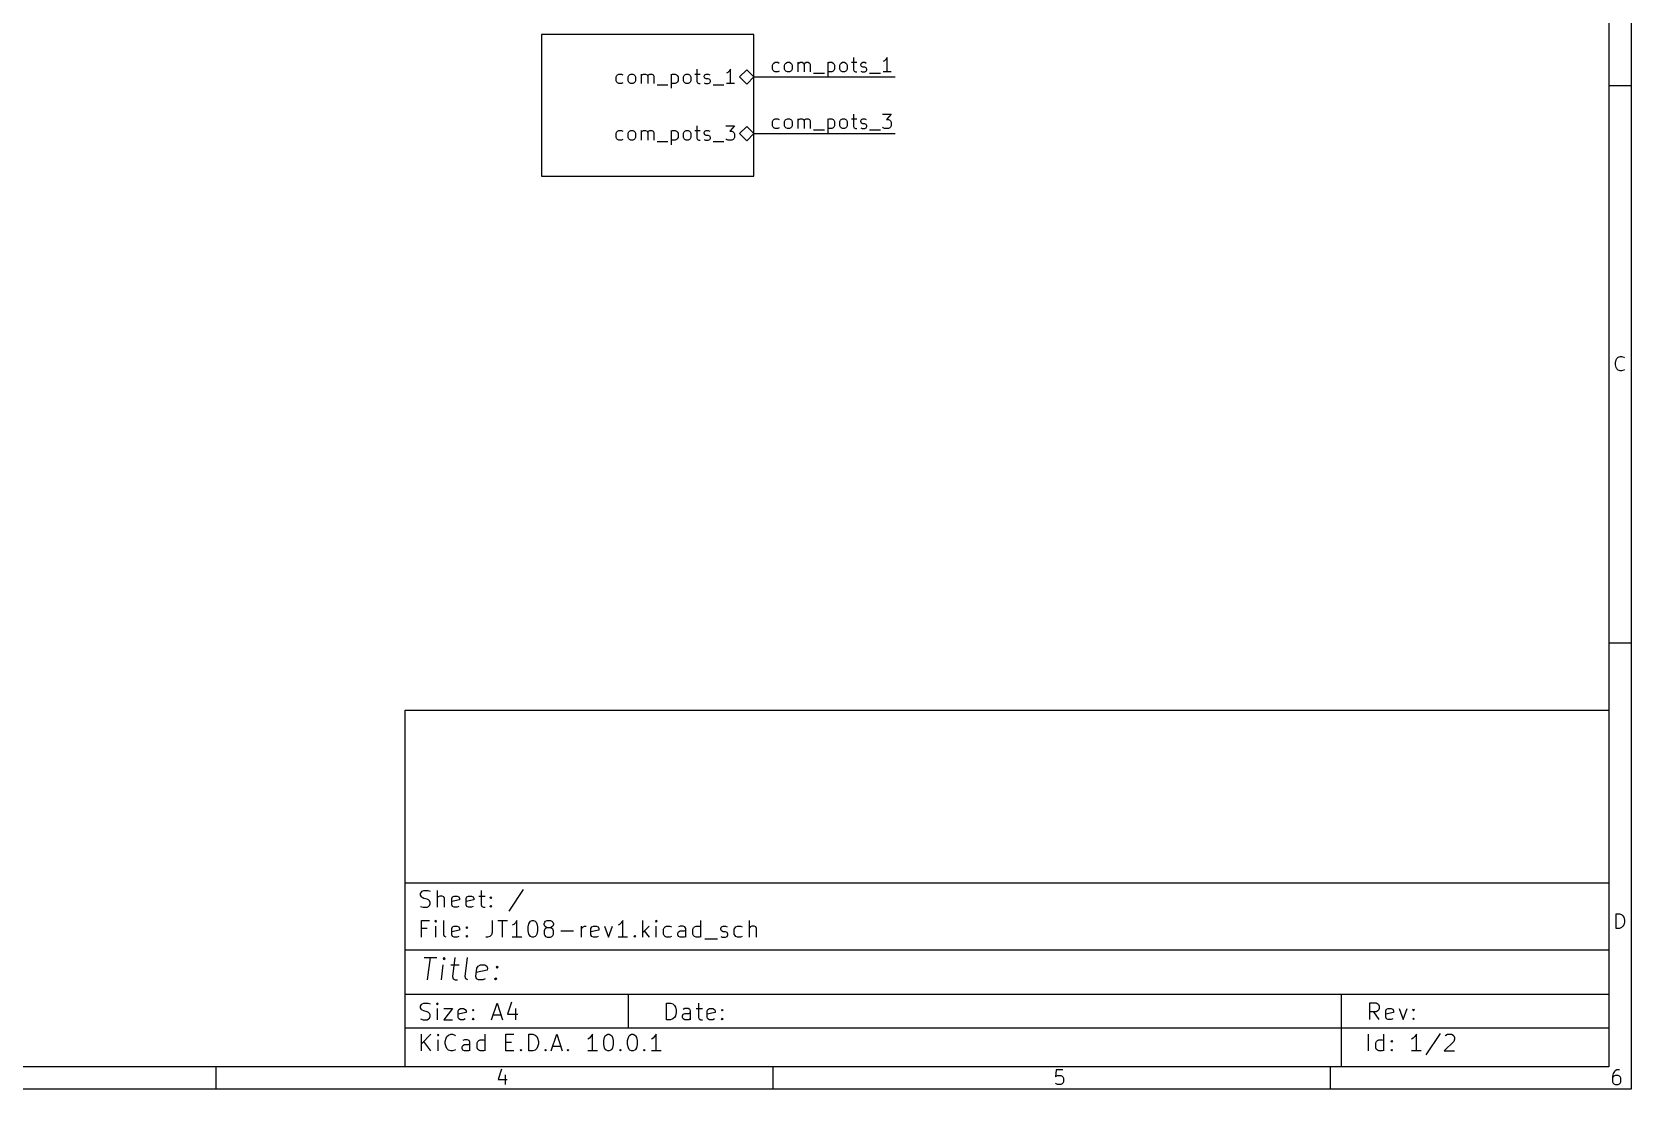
# Model space of a CAD drawing. Header units: millimetres. Extents: x 10 to 287, y -200 to -10.
# Drawn here: x 143.5 to 287, y -200 to -105.2 of the extents above; entities that cross this region are included whole.
import ezdxf

# ---------------------------------------------------------------- set-up
doc = ezdxf.new("R2010")
doc.units = ezdxf.units.MM
for name, color, linetype in [('LIGHTORANGE', 30, 'CONTINUOUS'), ('PUREORANGE', 40, 'CONTINUOUS'), ('RED', 14, 'CONTINUOUS')]:
    doc.layers.add(name, color=color, linetype=linetype)

msp = doc.modelspace()

# ---------------------------------------------------------------- linework, layer by layer
at = {"layer": 'LIGHTORANGE', "linetype": 'CONTINUOUS'}
for p, q in [((209.963, -113.2278), (210.0234, -113.1068)), ((209.963, -113.5906), (209.963, -113.2278)), ((210.0234, -113.1068), (210.0839, -113.0463)), ((210.0839, -113.0463), (210.2049, -112.9859)), ((210.2049, -112.9859), (210.4468, -112.9859)), ((210.4468, -112.9859), (210.5677, -113.0463)), ((211.0516, -113.2278), (211.112, -113.1068)), ((211.0516, -113.5906), (211.0516, -113.2278)), ((211.112, -113.1068), (211.1725, -113.0463)), ((211.1725, -113.0463), (211.2935, -112.9859)), ((211.2935, -112.9859), (211.4749, -112.9859)), ((211.4749, -112.9859), (211.5958, -113.0463)), ((211.5958, -113.0463), (211.6563, -113.1068)), ((211.6563, -113.1068), (211.7168, -113.2278)), ((211.7168, -113.2278), (211.7168, -113.5906)), ((212.261, -113.8325), (212.261, -112.9859)), ((212.261, -113.1068), (212.3215, -113.0463)), ((212.3215, -113.0463), (212.4425, -112.9859)), ((212.4425, -112.9859), (212.6239, -112.9859)), ((212.6239, -112.9859), (212.7448, -113.0463)), ((212.7448, -113.0463), (212.8053, -113.1673)), ((212.8053, -113.1673), (212.8658, -113.0463)), ((212.8053, -113.1673), (212.8053, -113.8325)), ((212.8658, -113.0463), (212.9867, -112.9859)), ((212.9867, -112.9859), (213.1682, -112.9859)), ((213.1682, -112.9859), (213.2891, -113.0463)), ((213.2891, -113.0463), (213.3496, -113.1673)), ((213.3496, -113.1673), (213.3496, -113.8325)), ((214.9219, -112.9859), (214.9219, -114.2559)), ((214.9219, -113.0463), (215.0429, -112.9859)), ((215.0429, -112.9859), (215.2848, -112.9859)), ((215.2848, -112.9859), (215.4057, -113.0463)), ((215.4057, -113.0463), (215.4662, -113.1068)), ((215.4662, -113.1068), (215.5267, -113.2278)), ((215.5267, -113.2278), (215.5267, -113.5906)), ((216.0105, -113.2278), (216.0709, -113.1068)), ((216.0105, -113.5906), (216.0105, -113.2278)), ((216.0709, -113.1068), (216.1314, -113.0463)), ((216.1314, -113.0463), (216.2524, -112.9859)), ((216.2524, -112.9859), (216.4338, -112.9859)), ((216.4338, -112.9859), (216.5547, -113.0463)), ((216.5547, -113.0463), (216.6152, -113.1068)), ((216.6152, -113.1068), (216.6757, -113.2278)), ((216.6757, -113.2278), (216.6757, -113.5906)), ((217.0385, -112.9859), (217.5223, -112.9859)), ((217.2199, -112.5625), (217.2199, -113.6511)), ((217.8852, -113.1673), (217.9456, -113.0463)), ((217.8852, -113.2278), (217.8852, -113.1673)), ((217.9456, -113.3487), (217.8852, -113.2278)), ((217.9456, -113.0463), (218.0666, -112.9859)), ((218.0666, -113.4092), (217.9456, -113.3487)), ((218.0666, -112.9859), (218.248, -112.9859)), ((218.248, -112.9859), (218.369, -113.0463)), ((219.8204, -112.5625), (220.6066, -112.5625)), ((220.6066, -112.5625), (220.1832, -113.0463)), ((220.1832, -113.0463), (220.3647, -113.0463)), ((220.3647, -113.0463), (220.4856, -113.1068)), ((220.4856, -113.1068), (220.5461, -113.1673)), ((220.5461, -113.1673), (220.6066, -113.2882)), ((220.6066, -113.2882), (220.6066, -113.5906)), ((195.9185, -114.2745), (195.9789, -114.1535)), ((195.9185, -114.6373), (195.9185, -114.2745)), ((195.9789, -114.7583), (195.9185, -114.6373)), ((195.9789, -114.1535), (196.0394, -114.093)), ((196.0394, -114.8188), (195.9789, -114.7583)), ((196.0394, -114.093), (196.1604, -114.0326)), ((196.1604, -114.0326), (196.4023, -114.0326)), ((196.4023, -114.0326), (196.5232, -114.093)), ((197.0071, -114.2745), (197.0675, -114.1535)), ((197.0071, -114.6373), (197.0071, -114.2745)), ((197.0675, -114.7583), (197.0071, -114.6373)), ((197.0675, -114.1535), (197.128, -114.093)), ((197.128, -114.8188), (197.0675, -114.7583)), ((197.128, -114.093), (197.249, -114.0326)), ((197.249, -114.0326), (197.4304, -114.0326)), ((197.4304, -114.0326), (197.5513, -114.093)), ((197.5513, -114.093), (197.6118, -114.1535)), ((197.6118, -114.7583), (197.5513, -114.8188)), ((197.6118, -114.1535), (197.6723, -114.2745)), ((197.6723, -114.6373), (197.6118, -114.7583)), ((197.6723, -114.2745), (197.6723, -114.6373)), ((198.2165, -114.8792), (198.2165, -114.0326)), ((198.2165, -114.1535), (198.277, -114.093)), ((198.277, -114.093), (198.398, -114.0326)), ((198.398, -114.0326), (198.5794, -114.0326)), ((198.5794, -114.0326), (198.7003, -114.093)), ((198.7003, -114.093), (198.7608, -114.214)), ((198.7608, -114.214), (198.8213, -114.093)), ((198.7608, -114.214), (198.7608, -114.8792)), ((198.8213, -114.093), (198.9422, -114.0326)), ((198.9422, -114.0326), (199.1237, -114.0326)), ((199.1237, -114.0326), (199.2446, -114.093)), ((199.2446, -114.093), (199.3051, -114.214)), ((199.3051, -114.214), (199.3051, -114.8792)), ((200.8774, -114.0326), (200.8774, -115.3026)), ((200.8774, -114.093), (200.9984, -114.0326)), ((200.9984, -114.0326), (201.2403, -114.0326)), ((201.2403, -114.0326), (201.3612, -114.093)), ((201.3612, -114.093), (201.4217, -114.1535)), ((201.4217, -114.7583), (201.3612, -114.8188)), ((201.4217, -114.1535), (201.4822, -114.2745)), ((201.4822, -114.6373), (201.4217, -114.7583)), ((201.4822, -114.2745), (201.4822, -114.6373)), ((201.966, -114.2745), (202.0264, -114.1535)), ((201.966, -114.6373), (201.966, -114.2745)), ((202.0264, -114.7583), (201.966, -114.6373)), ((202.0264, -114.1535), (202.0869, -114.093)), ((202.0869, -114.8188), (202.0264, -114.7583)), ((202.0869, -114.093), (202.2079, -114.0326)), ((202.2079, -114.0326), (202.3893, -114.0326)), ((202.3893, -114.0326), (202.5102, -114.093)), ((202.5102, -114.093), (202.5707, -114.1535)), ((202.5707, -114.7583), (202.5102, -114.8188)), ((202.5707, -114.1535), (202.6312, -114.2745)), ((202.6312, -114.6373), (202.5707, -114.7583)), ((202.6312, -114.2745), (202.6312, -114.6373)), ((202.994, -114.0326), (203.4778, -114.0326)), ((203.1754, -113.6092), (203.1754, -114.6978)), ((203.1754, -114.6978), (203.2359, -114.8188)), ((203.8407, -114.214), (203.9011, -114.093)), ((203.8407, -114.2745), (203.8407, -114.214)), ((203.9011, -114.3954), (203.8407, -114.2745)), ((203.9011, -114.093), (204.0221, -114.0326)), ((204.0221, -114.4559), (203.9011, -114.3954)), ((204.0221, -114.0326), (204.2035, -114.0326)), ((204.2035, -114.4559), (204.0221, -114.4559)), ((204.2035, -114.0326), (204.3245, -114.093)), ((204.3245, -114.5164), (204.2035, -114.4559)), ((204.3849, -114.6373), (204.3245, -114.5164)), ((204.3245, -114.8188), (204.3849, -114.6978)), ((204.3849, -114.6978), (204.3849, -114.6373)), ((205.7759, -113.6092), (206.5621, -113.6092)), ((205.8364, -114.8188), (205.7759, -114.7583)), ((206.5621, -113.6092), (206.1387, -114.093)), ((206.1387, -114.093), (206.3202, -114.093)), ((206.3202, -114.093), (206.4411, -114.1535)), ((206.4411, -114.1535), (206.5016, -114.214)), ((206.5016, -114.7583), (206.4411, -114.8188)), ((206.5016, -114.214), (206.5621, -114.3349)), ((206.5621, -114.6373), (206.5016, -114.7583)), ((206.5621, -114.3349), (206.5621, -114.6373)), ((207.645, -113.665), (207.01, -114.3)), ((207.01, -114.3), (207.645, -114.935)), ((208.28, -114.3), (207.645, -113.665)), ((207.645, -114.935), (208.28, -114.3)), ((208.28, -114.3), (220.98, -114.3)), ((210.0234, -113.7116), (209.963, -113.5906)), ((210.0839, -113.7721), (210.0234, -113.7116)), ((210.2049, -113.8325), (210.0839, -113.7721)), ((210.4468, -113.8325), (210.2049, -113.8325)), ((210.5677, -113.7721), (210.4468, -113.8325)), ((211.112, -113.7116), (211.0516, -113.5906)), ((211.1725, -113.7721), (211.112, -113.7116)), ((211.2935, -113.8325), (211.1725, -113.7721)), ((211.4749, -113.8325), (211.2935, -113.8325)), ((211.5958, -113.7721), (211.4749, -113.8325)), ((211.6563, -113.7116), (211.5958, -113.7721)), ((211.7168, -113.5906), (211.6563, -113.7116)), ((213.652, -113.9535), (214.6196, -113.9535)), ((215.0429, -113.8325), (214.9219, -113.7721)), ((215.2848, -113.8325), (215.0429, -113.8325)), ((215.4057, -113.7721), (215.2848, -113.8325)), ((215.4662, -113.7116), (215.4057, -113.7721)), ((215.5267, -113.5906), (215.4662, -113.7116)), ((216.0709, -113.7116), (216.0105, -113.5906)), ((216.1314, -113.7721), (216.0709, -113.7116)), ((216.2524, -113.8325), (216.1314, -113.7721)), ((216.4338, -113.8325), (216.2524, -113.8325)), ((216.5547, -113.7721), (216.4338, -113.8325)), ((216.6152, -113.7116), (216.5547, -113.7721)), ((216.6757, -113.5906), (216.6152, -113.7116)), ((217.2199, -113.6511), (217.2804, -113.7721)), ((217.2804, -113.7721), (217.4014, -113.8325)), ((217.4014, -113.8325), (217.5223, -113.8325)), ((217.8852, -113.7721), (218.0061, -113.8325)), ((218.0061, -113.8325), (218.248, -113.8325)), ((218.248, -113.4092), (218.0666, -113.4092)), ((218.369, -113.4697), (218.248, -113.4092)), ((218.248, -113.8325), (218.369, -113.7721)), ((218.4294, -113.5906), (218.369, -113.4697)), ((218.369, -113.7721), (218.4294, -113.6511)), ((218.4294, -113.6511), (218.4294, -113.5906)), ((218.6714, -113.9535), (219.639, -113.9535)), ((219.8809, -113.7721), (219.8204, -113.7116)), ((220.0018, -113.8325), (219.8809, -113.7721)), ((220.3647, -113.8325), (220.0018, -113.8325)), ((220.4856, -113.7721), (220.3647, -113.8325)), ((220.5461, -113.7116), (220.4856, -113.7721)), ((220.6066, -113.5906), (220.5461, -113.7116)), ((196.1604, -114.8792), (196.0394, -114.8188)), ((196.4023, -114.8792), (196.1604, -114.8792)), ((196.5232, -114.8188), (196.4023, -114.8792)), ((197.249, -114.8792), (197.128, -114.8188)), ((197.4304, -114.8792), (197.249, -114.8792)), ((197.5513, -114.8188), (197.4304, -114.8792)), ((199.6075, -115.0002), (200.5751, -115.0002)), ((200.9984, -114.8792), (200.8774, -114.8188)), ((201.2403, -114.8792), (200.9984, -114.8792)), ((201.3612, -114.8188), (201.2403, -114.8792)), ((202.2079, -114.8792), (202.0869, -114.8188)), ((202.3893, -114.8792), (202.2079, -114.8792)), ((202.5102, -114.8188), (202.3893, -114.8792)), ((203.2359, -114.8188), (203.3569, -114.8792)), ((203.3569, -114.8792), (203.4778, -114.8792)), ((203.8407, -114.8188), (203.9616, -114.8792)), ((203.9616, -114.8792), (204.2035, -114.8792)), ((204.2035, -114.8792), (204.3245, -114.8188)), ((204.6269, -115.0002), (205.5945, -115.0002)), ((205.9573, -114.8792), (205.8364, -114.8188)), ((206.3202, -114.8792), (205.9573, -114.8792)), ((206.4411, -114.8188), (206.3202, -114.8792))]:
    msp.add_line(p, q, dxfattribs=at)
at = {"layer": 'PUREORANGE', "linetype": 'CONTINUOUS'}
for p, q in [((217.2199, -107.4825), (217.2199, -108.5711)), ((220.2437, -107.4825), (220.1228, -107.664)), ((220.2437, -108.7525), (220.2437, -107.4825)), ((195.9789, -109.0735), (196.0394, -109.013)), ((196.0394, -109.013), (196.1604, -108.9526)), ((196.1604, -108.9526), (196.4023, -108.9526)), ((196.4023, -108.9526), (196.5232, -109.013)), ((197.0675, -109.0735), (197.128, -109.013)), ((197.128, -109.013), (197.249, -108.9526)), ((197.249, -108.9526), (197.4304, -108.9526)), ((197.4304, -108.9526), (197.5513, -109.013)), ((197.5513, -109.013), (197.6118, -109.0735)), ((198.2165, -109.7992), (198.2165, -108.9526)), ((198.2165, -109.0735), (198.277, -109.013)), ((198.277, -109.013), (198.398, -108.9526)), ((198.398, -108.9526), (198.5794, -108.9526)), ((198.5794, -108.9526), (198.7003, -109.013)), ((198.7003, -109.013), (198.7608, -109.134)), ((198.7608, -109.134), (198.8213, -109.013)), ((198.8213, -109.013), (198.9422, -108.9526)), ((198.9422, -108.9526), (199.1237, -108.9526)), ((199.1237, -108.9526), (199.2446, -109.013)), ((199.2446, -109.013), (199.3051, -109.134)), ((200.8774, -108.9526), (200.8774, -110.2226)), ((200.8774, -109.013), (200.9984, -108.9526)), ((200.9984, -108.9526), (201.2403, -108.9526)), ((201.2403, -108.9526), (201.3612, -109.013)), ((201.3612, -109.013), (201.4217, -109.0735)), ((202.0264, -109.0735), (202.0869, -109.013)), ((202.0869, -109.013), (202.2079, -108.9526)), ((202.2079, -108.9526), (202.3893, -108.9526)), ((202.3893, -108.9526), (202.5102, -109.013)), ((202.5102, -109.013), (202.5707, -109.0735)), ((202.994, -108.9526), (203.4778, -108.9526)), ((203.1754, -108.5292), (203.1754, -109.6178)), ((203.8407, -109.134), (203.9011, -109.013)), ((203.9011, -109.013), (204.0221, -108.9526)), ((204.0221, -108.9526), (204.2035, -108.9526)), ((204.2035, -108.9526), (204.3245, -109.013)), ((205.9573, -108.8316), (205.8364, -108.8921)), ((206.0783, -108.7107), (205.9573, -108.8316)), ((206.1992, -108.5292), (206.0783, -108.7107)), ((206.1992, -109.7992), (206.1992, -108.5292)), ((207.645, -108.585), (207.01, -109.22)), ((208.28, -109.22), (207.645, -108.585)), ((209.963, -108.1478), (210.0234, -108.0268)), ((209.963, -108.5106), (209.963, -108.1478)), ((210.0234, -108.6316), (209.963, -108.5106)), ((210.0234, -108.0268), (210.0839, -107.9663)), ((210.0839, -108.6921), (210.0234, -108.6316)), ((210.0839, -107.9663), (210.2049, -107.9059)), ((210.2049, -108.7525), (210.0839, -108.6921)), ((210.2049, -107.9059), (210.4468, -107.9059)), ((210.4468, -108.7525), (210.2049, -108.7525)), ((210.4468, -107.9059), (210.5677, -107.9663)), ((210.5677, -108.6921), (210.4468, -108.7525)), ((211.0516, -108.1478), (211.112, -108.0268)), ((211.0516, -108.5106), (211.0516, -108.1478)), ((211.112, -108.6316), (211.0516, -108.5106)), ((211.112, -108.0268), (211.1725, -107.9663)), ((211.1725, -108.6921), (211.112, -108.6316)), ((211.1725, -107.9663), (211.2935, -107.9059)), ((211.2935, -108.7525), (211.1725, -108.6921)), ((211.2935, -107.9059), (211.4749, -107.9059)), ((211.4749, -108.7525), (211.2935, -108.7525)), ((211.4749, -107.9059), (211.5958, -107.9663)), ((211.5958, -108.6921), (211.4749, -108.7525)), ((211.5958, -107.9663), (211.6563, -108.0268)), ((211.6563, -108.6316), (211.5958, -108.6921)), ((211.6563, -108.0268), (211.7168, -108.1478)), ((211.7168, -108.5106), (211.6563, -108.6316)), ((211.7168, -108.1478), (211.7168, -108.5106)), ((212.261, -108.7525), (212.261, -107.9059)), ((212.261, -108.0268), (212.3215, -107.9663)), ((212.3215, -107.9663), (212.4425, -107.9059)), ((212.4425, -107.9059), (212.6239, -107.9059)), ((212.6239, -107.9059), (212.7448, -107.9663)), ((212.7448, -107.9663), (212.8053, -108.0873)), ((212.8053, -108.0873), (212.8658, -107.9663)), ((212.8053, -108.0873), (212.8053, -108.7525)), ((212.8658, -107.9663), (212.9867, -107.9059)), ((212.9867, -107.9059), (213.1682, -107.9059)), ((213.1682, -107.9059), (213.2891, -107.9663)), ((213.2891, -107.9663), (213.3496, -108.0873)), ((213.3496, -108.0873), (213.3496, -108.7525)), ((213.652, -108.8735), (214.6196, -108.8735)), ((214.9219, -107.9059), (214.9219, -109.1759)), ((214.9219, -107.9663), (215.0429, -107.9059)), ((215.0429, -108.7525), (214.9219, -108.6921)), ((215.0429, -107.9059), (215.2848, -107.9059)), ((215.2848, -108.7525), (215.0429, -108.7525)), ((215.2848, -107.9059), (215.4057, -107.9663)), ((215.4057, -108.6921), (215.2848, -108.7525)), ((215.4057, -107.9663), (215.4662, -108.0268)), ((215.4662, -108.6316), (215.4057, -108.6921)), ((215.4662, -108.0268), (215.5267, -108.1478)), ((215.5267, -108.5106), (215.4662, -108.6316)), ((215.5267, -108.1478), (215.5267, -108.5106)), ((216.0105, -108.1478), (216.0709, -108.0268)), ((216.0105, -108.5106), (216.0105, -108.1478)), ((216.0709, -108.6316), (216.0105, -108.5106)), ((216.0709, -108.0268), (216.1314, -107.9663)), ((216.1314, -108.6921), (216.0709, -108.6316)), ((216.1314, -107.9663), (216.2524, -107.9059)), ((216.2524, -108.7525), (216.1314, -108.6921)), ((216.2524, -107.9059), (216.4338, -107.9059)), ((216.4338, -108.7525), (216.2524, -108.7525)), ((216.4338, -107.9059), (216.5547, -107.9663)), ((216.5547, -108.6921), (216.4338, -108.7525)), ((216.5547, -107.9663), (216.6152, -108.0268)), ((216.6152, -108.6316), (216.5547, -108.6921)), ((216.6152, -108.0268), (216.6757, -108.1478)), ((216.6757, -108.5106), (216.6152, -108.6316)), ((216.6757, -108.1478), (216.6757, -108.5106)), ((217.0385, -107.9059), (217.5223, -107.9059)), ((217.2199, -108.5711), (217.2804, -108.6921)), ((217.2804, -108.6921), (217.4014, -108.7525)), ((217.4014, -108.7525), (217.5223, -108.7525)), ((217.8852, -108.0873), (217.9456, -107.9663)), ((217.8852, -108.1478), (217.8852, -108.0873)), ((217.9456, -108.2687), (217.8852, -108.1478)), ((217.8852, -108.6921), (218.0061, -108.7525)), ((217.9456, -107.9663), (218.0666, -107.9059)), ((218.0666, -108.3292), (217.9456, -108.2687)), ((218.0061, -108.7525), (218.248, -108.7525)), ((218.0666, -107.9059), (218.248, -107.9059)), ((218.248, -108.3292), (218.0666, -108.3292)), ((218.248, -107.9059), (218.369, -107.9663)), ((218.369, -108.3897), (218.248, -108.3292)), ((218.248, -108.7525), (218.369, -108.6921)), ((218.4294, -108.5106), (218.369, -108.3897)), ((218.369, -108.6921), (218.4294, -108.5711)), ((218.4294, -108.5711), (218.4294, -108.5106)), ((218.6714, -108.8735), (219.639, -108.8735)), ((220.0018, -107.7849), (219.8809, -107.8454)), ((220.6066, -108.7525), (219.8809, -108.7525)), ((220.1228, -107.664), (220.0018, -107.7849)), ((195.9185, -109.1945), (195.9789, -109.0735)), ((195.9185, -109.5573), (195.9185, -109.1945)), ((195.9789, -109.6783), (195.9185, -109.5573)), ((196.0394, -109.7388), (195.9789, -109.6783)), ((196.1604, -109.7992), (196.0394, -109.7388)), ((196.4023, -109.7992), (196.1604, -109.7992)), ((196.5232, -109.7388), (196.4023, -109.7992)), ((197.0071, -109.1945), (197.0675, -109.0735)), ((197.0071, -109.5573), (197.0071, -109.1945)), ((197.0675, -109.6783), (197.0071, -109.5573)), ((197.128, -109.7388), (197.0675, -109.6783)), ((197.249, -109.7992), (197.128, -109.7388)), ((197.4304, -109.7992), (197.249, -109.7992)), ((197.5513, -109.7388), (197.4304, -109.7992)), ((197.6118, -109.6783), (197.5513, -109.7388)), ((197.6118, -109.0735), (197.6723, -109.1945)), ((197.6723, -109.5573), (197.6118, -109.6783)), ((197.6723, -109.1945), (197.6723, -109.5573)), ((198.7608, -109.134), (198.7608, -109.7992)), ((199.3051, -109.134), (199.3051, -109.7992)), ((199.6075, -109.9202), (200.5751, -109.9202)), ((200.9984, -109.7992), (200.8774, -109.7388)), ((201.2403, -109.7992), (200.9984, -109.7992)), ((201.3612, -109.7388), (201.2403, -109.7992)), ((201.4217, -109.6783), (201.3612, -109.7388)), ((201.4217, -109.0735), (201.4822, -109.1945)), ((201.4822, -109.5573), (201.4217, -109.6783)), ((201.4822, -109.1945), (201.4822, -109.5573)), ((201.966, -109.1945), (202.0264, -109.0735)), ((201.966, -109.5573), (201.966, -109.1945)), ((202.0264, -109.6783), (201.966, -109.5573)), ((202.0869, -109.7388), (202.0264, -109.6783)), ((202.2079, -109.7992), (202.0869, -109.7388)), ((202.3893, -109.7992), (202.2079, -109.7992)), ((202.5102, -109.7388), (202.3893, -109.7992)), ((202.5707, -109.6783), (202.5102, -109.7388)), ((202.5707, -109.0735), (202.6312, -109.1945)), ((202.6312, -109.5573), (202.5707, -109.6783)), ((202.6312, -109.1945), (202.6312, -109.5573)), ((203.1754, -109.6178), (203.2359, -109.7388)), ((203.2359, -109.7388), (203.3569, -109.7992)), ((203.3569, -109.7992), (203.4778, -109.7992)), ((203.8407, -109.1945), (203.8407, -109.134)), ((203.9011, -109.3154), (203.8407, -109.1945)), ((203.8407, -109.7388), (203.9616, -109.7992)), ((204.0221, -109.3759), (203.9011, -109.3154)), ((203.9616, -109.7992), (204.2035, -109.7992)), ((204.2035, -109.3759), (204.0221, -109.3759)), ((204.3245, -109.4364), (204.2035, -109.3759)), ((204.2035, -109.7992), (204.3245, -109.7388)), ((204.3849, -109.5573), (204.3245, -109.4364)), ((204.3245, -109.7388), (204.3849, -109.6178)), ((204.3849, -109.6178), (204.3849, -109.5573)), ((204.6269, -109.9202), (205.5945, -109.9202)), ((206.5621, -109.7992), (205.8364, -109.7992)), ((207.01, -109.22), (207.645, -109.855)), ((207.645, -109.855), (208.28, -109.22)), ((208.28, -109.22), (220.98, -109.22))]:
    msp.add_line(p, q, dxfattribs=at)
at = {"layer": 'RED', "linetype": 'CONTINUOUS'}
for p, q in [((287.0022, -10), (287.0022, -200.0072)), ((285.0022, -12), (285.0022, -198.0072)), ((189.23, -105.41), (189.23, -118.11)), ((208.28, -105.41), (189.23, -105.41)), ((189.23, -105.41), (189.23, -118.11)), ((208.28, -105.41), (189.23, -105.41)), ((208.28, -118.11), (208.28, -105.41)), ((208.28, -118.11), (208.28, -105.41)), ((287.0022, -110), (285.0022, -110)), ((189.23, -118.11), (208.28, -118.11)), ((189.23, -118.11), (208.28, -118.11)), ((285.5998, -134.8508), (285.6617, -134.6032)), ((285.5998, -135.0365), (285.5998, -134.8508)), ((285.6617, -134.6032), (285.7236, -134.4794)), ((285.7236, -134.4794), (285.8474, -134.3556)), ((285.8474, -134.3556), (286.0331, -134.2937)), ((286.0331, -134.2937), (286.1569, -134.2937)), ((286.1569, -134.2937), (286.3426, -134.3556)), ((286.3426, -134.3556), (286.4045, -134.4175)), ((285.6617, -135.2841), (285.5998, -135.0365)), ((285.7236, -135.4079), (285.6617, -135.2841)), ((285.8474, -135.5318), (285.7236, -135.4079)), ((286.0331, -135.5937), (285.8474, -135.5318)), ((286.1569, -135.5937), (286.0331, -135.5937)), ((286.3426, -135.5318), (286.1569, -135.5937)), ((286.4045, -135.4698), (286.3426, -135.5318)), ((287.0022, -160), (285.0022, -160)), ((177.0022, -166.0072), (285.0022, -166.0072)), ((177.0022, -198.0072), (177.0022, -166.0072)), ((285.0022, -166.0072), (285.0022, -198.0072)), ((177.0022, -181.5072), (285.0022, -181.5072)), ((178.5293, -182.2647), (178.6722, -182.1933)), ((178.6722, -182.1933), (179.0293, -182.1933)), ((179.0293, -182.1933), (179.2436, -182.2647)), ((179.8865, -183.6933), (179.8865, -182.1933)), ((183.815, -182.1933), (183.815, -183.479)), ((187.6007, -182.1219), (186.315, -184.0504)), ((178.3865, -182.479), (178.4579, -182.3361)), ((178.3865, -182.6219), (178.3865, -182.479)), ((178.4579, -182.7647), (178.3865, -182.6219)), ((178.3865, -183.6219), (178.6008, -183.6933)), ((178.4579, -182.3361), (178.5293, -182.2647)), ((178.5293, -182.8361), (178.4579, -182.7647)), ((178.6722, -182.9076), (178.5293, -182.8361)), ((178.9579, -182.979), (178.6722, -182.9076)), ((179.1008, -183.0504), (178.9579, -182.979)), ((178.9579, -183.6933), (179.1008, -183.6219)), ((179.1722, -183.1219), (179.1008, -183.0504)), ((179.1008, -183.6219), (179.1722, -183.5504)), ((179.2436, -183.2647), (179.1722, -183.1219)), ((179.1722, -183.5504), (179.2436, -183.4076)), ((179.2436, -183.4076), (179.2436, -183.2647)), ((179.9579, -182.7647), (179.8865, -182.8361)), ((180.1008, -182.6933), (179.9579, -182.7647)), ((180.3151, -182.6933), (180.1008, -182.6933)), ((180.4579, -182.7647), (180.3151, -182.6933)), ((180.5294, -182.9076), (180.4579, -182.7647)), ((180.5294, -183.6933), (180.5294, -182.9076)), ((181.1722, -182.9076), (181.2436, -182.7647)), ((181.1722, -183.479), (181.1722, -182.9076)), ((181.8865, -183.0504), (181.1722, -183.1933)), ((181.2436, -183.6219), (181.1722, -183.479)), ((181.2436, -182.7647), (181.3865, -182.6933)), ((181.3865, -183.6933), (181.2436, -183.6219)), ((181.3865, -182.6933), (181.6722, -182.6933)), ((181.6722, -182.6933), (181.815, -182.7647)), ((181.815, -183.6219), (181.6722, -183.6933)), ((181.815, -182.7647), (181.8865, -182.9076)), ((181.8865, -182.9076), (181.8865, -183.0504)), ((182.4579, -182.9076), (182.5293, -182.7647)), ((182.4579, -183.479), (182.4579, -182.9076)), ((183.1722, -183.0504), (182.4579, -183.1933)), ((182.5293, -183.6219), (182.4579, -183.479)), ((182.5293, -182.7647), (182.6722, -182.6933)), ((182.6722, -183.6933), (182.5293, -183.6219)), ((182.6722, -182.6933), (182.9579, -182.6933)), ((182.9579, -182.6933), (183.1007, -182.7647)), ((183.1007, -183.6219), (182.9579, -183.6933)), ((183.1007, -182.7647), (183.1722, -182.9076)), ((183.1722, -182.9076), (183.1722, -183.0504)), ((183.6007, -182.6933), (184.1721, -182.6933)), ((183.815, -183.479), (183.8864, -183.6219)), ((183.8864, -183.6219), (184.0293, -183.6933)), ((184.6007, -182.8361), (184.6721, -182.7647)), ((184.6721, -182.9076), (184.6007, -182.8361)), ((184.6007, -183.6219), (184.6721, -183.5504)), ((184.6721, -183.6933), (184.6007, -183.6219)), ((184.6721, -182.7647), (184.7435, -182.8361)), ((184.6721, -182.7647), (184.6721, -182.9076)), ((184.7435, -182.8361), (184.6721, -182.9076)), ((184.6721, -183.5504), (184.7435, -183.6219)), ((184.6721, -183.5504), (184.6721, -183.6933)), ((184.7435, -183.6219), (184.6721, -183.6933)), ((178.4579, -186.3933), (178.4579, -184.8933)), ((178.4579, -184.8933), (179.1722, -184.8933)), ((178.6008, -183.6933), (178.9579, -183.6933)), ((179.7436, -184.8933), (179.6722, -184.9647)), ((179.6722, -184.9647), (179.7436, -185.0361)), ((179.815, -184.9647), (179.7436, -184.8933)), ((179.7436, -184.8933), (179.7436, -185.0361)), ((179.7436, -185.0361), (179.815, -184.9647)), ((180.4579, -186.179), (180.4579, -184.8933)), ((181.6722, -183.6933), (181.3865, -183.6933)), ((182.9579, -183.6933), (182.6722, -183.6933)), ((184.0293, -183.6933), (184.1721, -183.6933)), ((184.8151, -184.8933), (184.8151, -185.9647)), ((185.3151, -184.8933), (186.1723, -184.8933)), ((185.7437, -186.3933), (185.7437, -184.8933)), ((187.0294, -184.8933), (186.8866, -185.1076)), ((187.0294, -186.3933), (187.0294, -184.8933)), ((188.1009, -185.179), (188.1723, -185.0361)), ((188.1723, -185.0361), (188.2438, -184.9647)), ((188.2438, -184.9647), (188.3866, -184.8933)), ((188.3866, -184.8933), (188.5295, -184.8933)), ((188.5295, -184.8933), (188.6723, -184.9647)), ((188.6723, -184.9647), (188.7438, -185.0361)), ((188.7438, -185.0361), (188.8152, -185.179)), ((189.4581, -185.179), (189.5295, -185.0361)), ((189.5295, -185.0361), (189.6009, -184.9647)), ((189.6009, -184.9647), (189.7438, -184.8933)), ((189.7438, -184.8933), (190.0295, -184.8933)), ((190.0295, -184.8933), (190.1724, -184.9647)), ((190.1724, -184.9647), (190.2438, -185.0361)), ((190.2438, -185.0361), (190.3152, -185.179)), ((196.5295, -184.8933), (196.3867, -185.1076)), ((196.5295, -186.3933), (196.5295, -184.8933)), ((198.3153, -186.3933), (198.3153, -184.8933)), ((199.5296, -184.8933), (199.4582, -184.9647)), ((199.4582, -184.9647), (199.5296, -185.0361)), ((199.601, -184.9647), (199.5296, -184.8933)), ((199.5296, -184.8933), (199.5296, -185.0361)), ((199.5296, -185.0361), (199.601, -184.9647)), ((203.5296, -186.3933), (203.5296, -184.8933)), ((207.8867, -186.3933), (207.8867, -184.8933)), ((285.6617, -185.5937), (285.6617, -184.2937)), ((285.6617, -184.2937), (285.9712, -184.2937)), ((285.9712, -184.2937), (286.1569, -184.3556)), ((286.1569, -184.3556), (286.2807, -184.4794)), ((286.2807, -184.4794), (286.3426, -184.6032)), ((286.3426, -184.6032), (286.4045, -184.8508)), ((286.4045, -185.0365), (286.3426, -185.2841)), ((286.4045, -184.8508), (286.4045, -185.0365)), ((178.9579, -185.6076), (178.4579, -185.6076)), ((179.7436, -186.3933), (179.7436, -185.3933)), ((180.5293, -186.3219), (180.4579, -186.179)), ((180.6722, -186.3933), (180.5293, -186.3219)), ((181.1722, -185.6076), (181.2436, -185.4647)), ((181.1722, -186.179), (181.1722, -185.6076)), ((181.8865, -185.7504), (181.1722, -185.8933)), ((181.2436, -186.3219), (181.1722, -186.179)), ((181.2436, -185.4647), (181.3865, -185.3933)), ((181.3865, -186.3933), (181.2436, -186.3219)), ((181.3865, -185.3933), (181.6722, -185.3933)), ((181.6722, -186.3933), (181.3865, -186.3933)), ((181.6722, -185.3933), (181.815, -185.4647)), ((181.815, -186.3219), (181.6722, -186.3933)), ((181.815, -185.4647), (181.8865, -185.6076)), ((181.8865, -185.6076), (181.8865, -185.7504)), ((182.4579, -185.5361), (182.5293, -185.4647)), ((182.5293, -185.6076), (182.4579, -185.5361)), ((182.4579, -186.3219), (182.5293, -186.2504)), ((182.5293, -186.3933), (182.4579, -186.3219)), ((182.5293, -185.4647), (182.6007, -185.5361)), ((182.5293, -185.4647), (182.5293, -185.6076)), ((182.6007, -185.5361), (182.5293, -185.6076)), ((182.5293, -186.2504), (182.6007, -186.3219)), ((182.5293, -186.2504), (182.5293, -186.3933)), ((182.6007, -186.3219), (182.5293, -186.3933)), ((184.3865, -186.3933), (184.2436, -186.3933)), ((184.6008, -186.3219), (184.3865, -186.3933)), ((184.7436, -186.179), (184.6008, -186.3219)), ((184.8151, -185.9647), (184.7436, -186.179)), ((186.7437, -185.2504), (186.6009, -185.3219)), ((187.458, -186.3933), (186.6009, -186.3933)), ((186.8866, -185.1076), (186.7437, -185.2504)), ((188.0295, -185.4647), (188.1009, -185.179)), ((188.0295, -185.8219), (188.0295, -185.4647)), ((188.1009, -186.1076), (188.0295, -185.8219)), ((188.1723, -186.2504), (188.1009, -186.1076)), ((188.2438, -186.3219), (188.1723, -186.2504)), ((188.3866, -186.3933), (188.2438, -186.3219)), ((188.5295, -186.3933), (188.3866, -186.3933)), ((188.6723, -186.3219), (188.5295, -186.3933)), ((188.7438, -186.2504), (188.6723, -186.3219)), ((188.8152, -186.1076), (188.7438, -186.2504)), ((188.8152, -185.179), (188.8866, -185.4647)), ((188.8866, -185.8219), (188.8152, -186.1076)), ((188.8866, -185.4647), (188.8866, -185.8219)), ((189.4581, -185.2504), (189.4581, -185.179)), ((189.5295, -185.3933), (189.4581, -185.2504)), ((189.5295, -185.679), (189.4581, -185.8219)), ((189.4581, -185.8219), (189.4581, -186.1076)), ((189.4581, -186.1076), (189.5295, -186.2504)), ((189.6009, -185.4647), (189.5295, -185.3933)), ((189.6009, -185.6076), (189.5295, -185.679)), ((189.5295, -186.2504), (189.6009, -186.3219)), ((189.7438, -185.5361), (189.6009, -185.4647)), ((189.7438, -185.5361), (189.6009, -185.6076)), ((189.6009, -186.3219), (189.7438, -186.3933)), ((190.0295, -185.5361), (189.7438, -185.5361)), ((189.7438, -186.3933), (190.0295, -186.3933)), ((190.1724, -185.4647), (190.0295, -185.5361)), ((190.1724, -185.6076), (190.0295, -185.5361)), ((190.0295, -186.3933), (190.1724, -186.3219)), ((190.2438, -185.3933), (190.1724, -185.4647)), ((190.2438, -185.679), (190.1724, -185.6076)), ((190.1724, -186.3219), (190.2438, -186.2504)), ((190.3152, -185.2504), (190.2438, -185.3933)), ((190.3152, -185.8219), (190.2438, -185.679)), ((190.2438, -186.2504), (190.3152, -186.1076)), ((190.3152, -185.179), (190.3152, -185.2504)), ((190.3152, -186.1076), (190.3152, -185.8219)), ((190.9581, -185.8219), (192.101, -185.8219)), ((192.8152, -186.3933), (192.8152, -185.3933)), ((192.8152, -185.679), (192.8866, -185.5361)), ((192.8866, -185.5361), (192.9581, -185.4647)), ((192.9581, -185.4647), (193.1009, -185.3933)), ((193.1009, -185.3933), (193.2438, -185.3933)), ((193.6724, -185.6076), (193.7438, -185.4647)), ((193.6724, -186.179), (193.6724, -185.6076)), ((194.3867, -185.7504), (193.6724, -185.8933)), ((193.7438, -186.3219), (193.6724, -186.179)), ((193.7438, -185.4647), (193.8867, -185.3933)), ((193.8867, -186.3933), (193.7438, -186.3219)), ((193.8867, -185.3933), (194.1724, -185.3933)), ((194.1724, -186.3933), (193.8867, -186.3933)), ((194.1724, -185.3933), (194.3152, -185.4647)), ((194.3152, -186.3219), (194.1724, -186.3933)), ((194.3152, -185.4647), (194.3867, -185.6076)), ((194.3867, -185.6076), (194.3867, -185.7504)), ((194.8866, -185.3933), (195.2438, -186.3933)), ((195.2438, -186.3933), (195.6009, -185.3933)), ((196.2438, -185.2504), (196.101, -185.3219)), ((196.9581, -186.3933), (196.101, -186.3933)), ((196.3867, -185.1076), (196.2438, -185.2504)), ((197.5296, -186.3219), (197.601, -186.2504)), ((197.601, -186.3933), (197.5296, -186.3219)), ((197.601, -186.2504), (197.6724, -186.3219)), ((197.601, -186.2504), (197.601, -186.3933)), ((197.6724, -186.3219), (197.601, -186.3933)), ((198.8867, -185.3933), (198.3153, -185.9647)), ((198.4582, -185.8219), (198.8867, -186.3933)), ((199.5296, -186.3933), (199.5296, -185.3933)), ((200.1725, -185.679), (200.2439, -185.5361)), ((200.1725, -186.1076), (200.1725, -185.679)), ((200.2439, -186.2504), (200.1725, -186.1076)), ((200.2439, -185.5361), (200.3153, -185.4647)), ((200.3153, -186.3219), (200.2439, -186.2504)), ((200.3153, -185.4647), (200.4582, -185.3933)), ((200.4582, -186.3933), (200.3153, -186.3219)), ((200.4582, -185.3933), (200.7439, -185.3933)), ((200.7439, -186.3933), (200.4582, -186.3933)), ((200.7439, -185.3933), (200.8868, -185.4647)), ((200.8868, -186.3219), (200.7439, -186.3933)), ((201.4582, -186.0361), (201.5296, -185.8933)), ((201.4582, -186.179), (201.4582, -186.0361)), ((201.5296, -186.3219), (201.4582, -186.179)), ((201.6725, -185.3933), (201.5296, -185.4647)), ((201.5296, -185.8933), (201.6725, -185.8219)), ((201.6725, -186.3933), (201.5296, -186.3219)), ((201.9582, -185.3933), (201.6725, -185.3933)), ((201.6725, -185.8219), (202.0296, -185.8219)), ((202.0296, -186.3933), (201.6725, -186.3933)), ((202.101, -185.4647), (201.9582, -185.3933)), ((202.0296, -185.8219), (202.1725, -185.7504)), ((202.1725, -186.3219), (202.0296, -186.3933)), ((202.1725, -185.6076), (202.101, -185.4647)), ((202.1725, -186.3933), (202.1725, -185.6076)), ((202.8153, -185.679), (202.8867, -185.5361)), ((202.8153, -186.1076), (202.8153, -185.679)), ((202.8867, -186.2504), (202.8153, -186.1076)), ((202.8867, -185.5361), (202.9581, -185.4647)), ((202.9581, -186.3219), (202.8867, -186.2504)), ((202.9581, -185.4647), (203.101, -185.3933)), ((203.101, -186.3933), (202.9581, -186.3219)), ((203.101, -185.3933), (203.3867, -185.3933)), ((203.3867, -186.3933), (203.101, -186.3933)), ((203.3867, -185.3933), (203.5296, -185.4647)), ((203.5296, -186.3219), (203.3867, -186.3933)), ((203.8867, -186.5361), (205.0295, -186.5361)), ((205.3153, -185.6076), (205.3867, -185.4647)), ((205.3153, -185.679), (205.3153, -185.6076)), ((205.3867, -185.8219), (205.3153, -185.679)), ((205.3153, -186.3219), (205.4581, -186.3933)), ((205.3867, -185.4647), (205.5296, -185.3933)), ((205.5296, -185.8933), (205.3867, -185.8219)), ((205.4581, -186.3933), (205.7438, -186.3933)), ((205.5296, -185.3933), (205.7438, -185.3933)), ((205.7438, -185.8933), (205.5296, -185.8933)), ((205.7438, -185.3933), (205.8867, -185.4647)), ((205.8867, -185.9647), (205.7438, -185.8933)), ((205.7438, -186.3933), (205.8867, -186.3219)), ((205.9581, -186.1076), (205.8867, -185.9647)), ((205.8867, -186.3219), (205.9581, -186.179)), ((205.9581, -186.179), (205.9581, -186.1076)), ((206.5296, -185.679), (206.601, -185.5361)), ((206.5296, -186.1076), (206.5296, -185.679)), ((206.601, -186.2504), (206.5296, -186.1076)), ((206.601, -185.5361), (206.6724, -185.4647)), ((206.6724, -186.3219), (206.601, -186.2504)), ((206.6724, -185.4647), (206.8153, -185.3933)), ((206.8153, -186.3933), (206.6724, -186.3219)), ((206.8153, -185.3933), (207.101, -185.3933)), ((207.101, -186.3933), (206.8153, -186.3933)), ((207.101, -185.3933), (207.2439, -185.4647)), ((207.2439, -186.3219), (207.101, -186.3933)), ((207.9581, -185.4647), (207.8867, -185.5361)), ((208.101, -185.3933), (207.9581, -185.4647)), ((208.3153, -185.3933), (208.101, -185.3933)), ((208.4581, -185.4647), (208.3153, -185.3933)), ((208.5296, -185.6076), (208.4581, -185.4647)), ((208.5296, -186.3933), (208.5296, -185.6076)), ((285.9712, -185.5937), (285.6617, -185.5937)), ((286.1569, -185.5318), (285.9712, -185.5937)), ((286.2807, -185.4079), (286.1569, -185.5318)), ((286.3426, -185.2841), (286.2807, -185.4079)), ((177.0022, -187.5072), (285.0022, -187.5072)), ((178.6938, -188.2116), (179.8367, -188.2116)), ((179.0153, -190.2116), (179.2653, -188.2116)), ((180.2533, -190.2116), (180.42, -188.8783)), ((180.5033, -188.2116), (180.3962, -188.3068)), ((180.3962, -188.3068), (180.4795, -188.4021)), ((180.5033, -188.2116), (180.4795, -188.4021)), ((180.4795, -188.4021), (180.5867, -188.3068)), ((180.5867, -188.3068), (180.5033, -188.2116)), ((181.0867, -188.8783), (181.8486, -188.8783)), ((181.4557, -188.2116), (181.2415, -189.9259)), ((182.3844, -189.9259), (182.5986, -188.2116)), ((183.3367, -189.9259), (183.432, -189.164)), ((184.3605, -189.3544), (183.3843, -189.5449)), ((183.432, -189.164), (183.551, -188.9735)), ((183.551, -188.9735), (183.7534, -188.8783)), ((183.7534, -188.8783), (184.1343, -188.8783)), ((184.1343, -188.8783), (184.3129, -188.9735)), ((184.3129, -188.9735), (184.3843, -189.164)), ((184.3843, -189.164), (184.3605, -189.3544)), ((185.1582, -189.0687), (185.2653, -188.9735)), ((185.2415, -189.164), (185.1582, -189.0687)), ((185.2653, -188.9735), (185.2415, -189.164)), ((185.3486, -189.0687), (185.2415, -189.164)), ((185.2653, -188.9735), (185.3486, -189.0687)), ((181.2415, -189.9259), (181.3129, -190.1164)), ((181.3129, -190.1164), (181.4915, -190.2116)), ((181.4915, -190.2116), (181.6819, -190.2116)), ((182.4558, -190.1164), (182.3844, -189.9259)), ((182.6344, -190.2116), (182.4558, -190.1164)), ((183.4081, -190.1164), (183.3367, -189.9259)), ((183.5867, -190.2116), (183.4081, -190.1164)), ((183.9677, -190.2116), (183.5867, -190.2116)), ((184.17, -190.1164), (183.9677, -190.2116)), ((185.0272, -190.1164), (185.1343, -190.0211)), ((185.1105, -190.2116), (185.0272, -190.1164)), ((185.1343, -190.0211), (185.1105, -190.2116)), ((185.2177, -190.1164), (185.1105, -190.2116)), ((185.1343, -190.0211), (185.2177, -190.1164)), ((177.0022, -191.5072), (285.0022, -191.5072)), ((186.5294, -192.2219), (186.1723, -193.2933)), ((197.0022, -191.5072), (197.0022, -194.5072)), ((261.0022, -191.5072), (261.0022, -198.0072)), ((178.3865, -192.579), (178.4579, -192.4361)), ((178.3865, -192.7219), (178.3865, -192.579)), ((178.4579, -192.8647), (178.3865, -192.7219)), ((178.4579, -192.4361), (178.5293, -192.3647)), ((178.5293, -192.9361), (178.4579, -192.8647)), ((178.5293, -192.3647), (178.6722, -192.2933)), ((178.6722, -193.0076), (178.5293, -192.9361)), ((178.6722, -192.2933), (179.0293, -192.2933)), ((178.9579, -193.079), (178.6722, -193.0076)), ((179.1008, -193.1504), (178.9579, -193.079)), ((179.0293, -192.2933), (179.2436, -192.3647)), ((179.1722, -193.2219), (179.1008, -193.1504)), ((179.1008, -193.7219), (179.1722, -193.6504)), ((179.2436, -193.3647), (179.1722, -193.2219)), ((179.1722, -193.6504), (179.2436, -193.5076)), ((179.2436, -193.5076), (179.2436, -193.3647)), ((179.8865, -192.2933), (179.8151, -192.3647)), ((179.8151, -192.3647), (179.8865, -192.4361)), ((179.9579, -192.3647), (179.8865, -192.2933)), ((179.8865, -192.2933), (179.8865, -192.4361)), ((179.8865, -192.4361), (179.9579, -192.3647)), ((179.8865, -193.7933), (179.8865, -192.7933)), ((180.4579, -192.7933), (181.2437, -192.7933)), ((181.2437, -192.7933), (180.4579, -193.7933)), ((181.7437, -193.0076), (181.8151, -192.8647)), ((181.7437, -193.579), (181.7437, -193.0076)), ((182.458, -193.1504), (181.7437, -193.2933)), ((181.8151, -193.7219), (181.7437, -193.579)), ((181.8151, -192.8647), (181.958, -192.7933)), ((181.958, -192.7933), (182.2437, -192.7933)), ((182.2437, -192.7933), (182.3865, -192.8647)), ((182.3865, -192.8647), (182.458, -193.0076)), ((182.458, -193.0076), (182.458, -193.1504)), ((183.0294, -192.9361), (183.1008, -192.8647)), ((183.1008, -193.0076), (183.0294, -192.9361)), ((183.0294, -193.7219), (183.1008, -193.6504)), ((183.1008, -192.8647), (183.1722, -192.9361)), ((183.1008, -192.8647), (183.1008, -193.0076)), ((183.1722, -192.9361), (183.1008, -193.0076)), ((183.1008, -193.6504), (183.1722, -193.7219)), ((183.1008, -193.6504), (183.1008, -193.7933)), ((184.7437, -193.7933), (185.2437, -192.2933)), ((184.8866, -193.3647), (185.6009, -193.3647)), ((185.2437, -192.2933), (185.7437, -193.7933)), ((186.1723, -193.2933), (187.1008, -193.2933)), ((186.8866, -192.7933), (186.8866, -193.7933)), ((200.4579, -193.7933), (200.4579, -192.2933)), ((200.4579, -192.2933), (200.815, -192.2933)), ((200.815, -192.2933), (201.0293, -192.3647)), ((201.0293, -192.3647), (201.1722, -192.5076)), ((201.1722, -193.579), (201.0293, -193.7219)), ((201.1722, -192.5076), (201.2436, -192.6504)), ((201.2436, -193.4361), (201.1722, -193.579)), ((201.2436, -192.6504), (201.315, -192.9361)), ((201.315, -193.1504), (201.2436, -193.4361)), ((201.315, -192.9361), (201.315, -193.1504)), ((201.8865, -193.4361), (201.9579, -193.2933)), ((201.8865, -193.579), (201.8865, -193.4361)), ((201.9579, -193.7219), (201.8865, -193.579)), ((202.1008, -192.7933), (201.9579, -192.8647)), ((201.9579, -193.2933), (202.1008, -193.2219)), ((202.3865, -192.7933), (202.1008, -192.7933)), ((202.1008, -193.2219), (202.4579, -193.2219)), ((202.5293, -192.8647), (202.3865, -192.7933)), ((202.4579, -193.2219), (202.6008, -193.1504)), ((202.6008, -193.0076), (202.5293, -192.8647)), ((202.6008, -193.7933), (202.6008, -193.0076)), ((203.1007, -192.7933), (203.6721, -192.7933)), ((203.315, -192.2933), (203.315, -193.579)), ((203.315, -193.579), (203.3864, -193.7219)), ((204.1007, -193.0076), (204.1721, -192.8647)), ((204.1007, -193.579), (204.1007, -193.0076)), ((204.815, -193.1504), (204.1007, -193.2933)), ((204.1721, -193.7219), (204.1007, -193.579)), ((204.1721, -192.8647), (204.315, -192.7933)), ((204.315, -192.7933), (204.6007, -192.7933)), ((204.6007, -192.7933), (204.7435, -192.8647)), ((204.7435, -192.8647), (204.815, -193.0076)), ((204.815, -193.0076), (204.815, -193.1504)), ((205.3864, -192.9361), (205.4578, -192.8647)), ((205.4578, -193.0076), (205.3864, -192.9361)), ((205.3864, -193.7219), (205.4578, -193.6504)), ((205.4578, -192.8647), (205.5292, -192.9361)), ((205.4578, -192.8647), (205.4578, -193.0076)), ((205.5292, -192.9361), (205.4578, -193.0076)), ((205.4578, -193.6504), (205.5292, -193.7219)), ((205.4578, -193.6504), (205.4578, -193.7933)), ((263.5566, -193.7855), (263.5566, -192.2855)), ((263.5566, -192.2855), (264.128, -192.2855)), ((264.128, -193.0712), (263.5566, -193.0712)), ((264.4137, -193.7855), (263.9137, -193.0712)), ((264.128, -192.2855), (264.2709, -192.3569)), ((264.2709, -192.9998), (264.128, -193.0712)), ((264.2709, -192.3569), (264.3423, -192.4283)), ((264.3423, -192.9283), (264.2709, -192.9998)), ((264.3423, -192.4283), (264.4137, -192.5712)), ((264.4137, -192.7855), (264.3423, -192.9283)), ((264.4137, -192.5712), (264.4137, -192.7855)), ((264.9852, -192.9998), (265.0566, -192.8569)), ((264.9852, -193.5712), (264.9852, -192.9998)), ((265.6995, -193.1426), (264.9852, -193.2855)), ((265.0566, -193.7141), (264.9852, -193.5712)), ((265.0566, -192.8569), (265.1995, -192.7855)), ((265.1995, -193.7855), (265.0566, -193.7141)), ((265.1995, -192.7855), (265.4852, -192.7855)), ((265.4852, -192.7855), (265.628, -192.8569)), ((265.628, -193.7141), (265.4852, -193.7855)), ((265.628, -192.8569), (265.6995, -192.9998)), ((265.6995, -192.9998), (265.6995, -193.1426)), ((266.1994, -192.7855), (266.5566, -193.7855)), ((266.5566, -193.7855), (266.9137, -192.7855)), ((267.4138, -192.9283), (267.4852, -192.8569)), ((267.4852, -192.9998), (267.4138, -192.9283)), ((267.4138, -193.7141), (267.4852, -193.6426)), ((267.4852, -193.7855), (267.4138, -193.7141)), ((267.4852, -192.8569), (267.5566, -192.9283)), ((267.4852, -192.8569), (267.4852, -192.9998)), ((267.5566, -192.9283), (267.4852, -192.9998)), ((267.4852, -193.6426), (267.5566, -193.7141)), ((267.4852, -193.6426), (267.4852, -193.7855)), ((267.5566, -193.7141), (267.4852, -193.7855)), ((177.0022, -194.5072), (285.0022, -194.5072)), ((178.3865, -193.7219), (178.6008, -193.7933)), ((178.4579, -196.5933), (178.4579, -195.0933)), ((179.315, -195.0933), (178.4579, -195.9504)), ((178.6008, -193.7933), (178.9579, -193.7933)), ((178.9579, -193.7933), (179.1008, -193.7219)), ((179.9579, -195.0933), (179.8865, -195.1647)), ((180.0293, -195.1647), (179.9579, -195.0933)), ((179.9579, -195.0933), (179.9579, -195.2361)), ((180.4579, -193.7933), (181.2437, -193.7933)), ((180.8865, -195.1647), (181.1008, -195.0933)), ((181.1008, -195.0933), (181.2436, -195.0933)), ((181.2436, -195.0933), (181.4579, -195.1647)), ((181.958, -193.7933), (181.8151, -193.7219)), ((182.2437, -193.7933), (181.958, -193.7933)), ((182.3865, -193.7219), (182.2437, -193.7933)), ((183.1008, -193.7933), (183.0294, -193.7219)), ((183.1722, -193.7219), (183.1008, -193.7933)), ((184.1722, -196.5933), (184.1722, -195.0933)), ((186.0293, -196.5933), (186.0293, -195.0933)), ((186.0293, -195.0933), (186.7436, -195.0933)), ((188.1007, -196.5933), (188.1007, -195.0933)), ((188.1007, -195.0933), (188.4578, -195.0933)), ((188.4578, -195.0933), (188.6721, -195.1647)), ((190.1007, -196.5933), (190.6007, -195.0933)), ((190.6007, -195.0933), (191.1007, -196.5933)), ((193.815, -195.0933), (193.6722, -195.3076)), ((193.815, -196.5933), (193.815, -195.0933)), ((195.0294, -195.1647), (195.1722, -195.0933)), ((195.1722, -195.0933), (195.3151, -195.0933)), ((195.3151, -195.0933), (195.4579, -195.1647)), ((197.1723, -195.1647), (197.3151, -195.0933)), ((197.3151, -195.0933), (197.458, -195.0933)), ((197.458, -195.0933), (197.6008, -195.1647)), ((199.5294, -195.0933), (199.3866, -195.3076)), ((199.5294, -196.5933), (199.5294, -195.0933)), ((200.815, -193.7933), (200.4579, -193.7933)), ((201.0293, -193.7219), (200.815, -193.7933)), ((202.1008, -193.7933), (201.9579, -193.7219)), ((202.4579, -193.7933), (202.1008, -193.7933)), ((202.6008, -193.7219), (202.4579, -193.7933)), ((203.3864, -193.7219), (203.5293, -193.7933)), ((203.5293, -193.7933), (203.6721, -193.7933)), ((204.315, -193.7933), (204.1721, -193.7219)), ((204.6007, -193.7933), (204.315, -193.7933)), ((204.7435, -193.7219), (204.6007, -193.7933)), ((205.4578, -193.7933), (205.3864, -193.7219)), ((205.5292, -193.7219), (205.4578, -193.7933)), ((263.4579, -196.5933), (263.4579, -195.0933)), ((264.8151, -196.5933), (264.8151, -195.0933)), ((265.4852, -193.7855), (265.1995, -193.7855)), ((267.7436, -195.0933), (267.6008, -195.3076)), ((267.7436, -196.5933), (267.7436, -195.0933)), ((269.8865, -195.0219), (268.6008, -196.9504)), ((270.3865, -195.1647), (270.5294, -195.0933)), ((270.5294, -195.0933), (270.8865, -195.0933)), ((270.8865, -195.0933), (271.0294, -195.1647)), ((179.315, -196.5933), (178.6722, -195.7361)), ((179.8865, -195.1647), (179.9579, -195.2361)), ((179.9579, -195.2361), (180.0293, -195.1647)), ((179.9579, -196.5933), (179.9579, -195.5933)), ((180.6008, -195.7361), (180.6722, -195.4504)), ((180.6008, -195.9504), (180.6008, -195.7361)), ((180.6722, -196.2361), (180.6008, -195.9504)), ((180.6722, -195.4504), (180.7436, -195.3076)), ((180.7436, -196.379), (180.6722, -196.2361)), ((180.7436, -195.3076), (180.8865, -195.1647)), ((180.8865, -196.5219), (180.7436, -196.379)), ((181.1008, -196.5933), (180.8865, -196.5219)), ((181.4579, -196.5219), (181.2436, -196.5933)), ((181.4579, -195.1647), (181.5293, -195.2361)), ((181.5293, -196.4504), (181.4579, -196.5219)), ((182.1008, -196.2361), (182.1722, -196.0933)), ((182.1008, -196.379), (182.1008, -196.2361)), ((182.1722, -196.5219), (182.1008, -196.379)), ((182.3151, -195.5933), (182.1722, -195.6647)), ((182.1722, -196.0933), (182.3151, -196.0219)), ((182.3151, -196.5933), (182.1722, -196.5219)), ((182.6008, -195.5933), (182.3151, -195.5933)), ((182.3151, -196.0219), (182.6722, -196.0219)), ((182.7436, -195.6647), (182.6008, -195.5933)), ((182.6722, -196.0219), (182.8151, -195.9504)), ((182.8151, -196.5219), (182.6722, -196.5933)), ((182.8151, -195.8076), (182.7436, -195.6647)), ((182.8151, -196.5933), (182.8151, -195.8076)), ((183.4579, -195.879), (183.5293, -195.7361)), ((183.4579, -196.3076), (183.4579, -195.879)), ((183.5293, -196.4504), (183.4579, -196.3076)), ((183.5293, -195.7361), (183.6007, -195.6647)), ((183.6007, -196.5219), (183.5293, -196.4504)), ((183.6007, -195.6647), (183.7436, -195.5933)), ((183.7436, -196.5933), (183.6007, -196.5219)), ((183.7436, -195.5933), (184.0293, -195.5933)), ((184.0293, -195.5933), (184.1722, -195.6647)), ((184.1722, -196.5219), (184.0293, -196.5933)), ((186.0293, -195.8076), (186.5293, -195.8076)), ((187.315, -196.5219), (187.3864, -196.4504)), ((187.3864, -196.5933), (187.315, -196.5219)), ((187.3864, -196.4504), (187.4578, -196.5219)), ((187.3864, -196.4504), (187.3864, -196.5933)), ((187.4578, -196.5219), (187.3864, -196.5933)), ((188.6721, -196.5219), (188.4578, -196.5933)), ((188.6721, -195.1647), (188.815, -195.3076)), ((188.815, -196.379), (188.6721, -196.5219)), ((188.815, -195.3076), (188.8864, -195.4504)), ((188.8864, -196.2361), (188.815, -196.379)), ((188.8864, -195.4504), (188.9578, -195.7361)), ((188.9578, -195.9504), (188.8864, -196.2361)), ((188.9578, -195.7361), (188.9578, -195.9504)), ((189.5293, -196.5219), (189.6007, -196.4504)), ((189.6007, -196.5933), (189.5293, -196.5219)), ((189.6007, -196.4504), (189.6721, -196.5219)), ((189.6007, -196.4504), (189.6007, -196.5933)), ((189.6721, -196.5219), (189.6007, -196.5933)), ((190.2436, -196.1647), (190.9579, -196.1647)), ((191.5293, -196.5219), (191.6007, -196.4504)), ((191.6007, -196.5933), (191.5293, -196.5219)), ((191.6007, -196.4504), (191.6721, -196.5219)), ((191.6007, -196.4504), (191.6007, -196.5933)), ((191.6721, -196.5219), (191.6007, -196.5933)), ((193.5293, -195.4504), (193.3865, -195.5219)), ((193.6722, -195.3076), (193.5293, -195.4504)), ((194.8151, -195.6647), (194.8865, -195.379)), ((194.8151, -196.0219), (194.8151, -195.6647)), ((194.8865, -196.3076), (194.8151, -196.0219)), ((194.8865, -195.379), (194.9579, -195.2361)), ((194.9579, -196.4504), (194.8865, -196.3076)), ((194.9579, -195.2361), (195.0294, -195.1647)), ((195.0294, -196.5219), (194.9579, -196.4504)), ((195.1722, -196.5933), (195.0294, -196.5219)), ((195.4579, -196.5219), (195.3151, -196.5933)), ((195.4579, -195.1647), (195.5294, -195.2361)), ((195.5294, -196.4504), (195.4579, -196.5219)), ((195.5294, -195.2361), (195.6008, -195.379)), ((195.6008, -196.3076), (195.5294, -196.4504)), ((195.6008, -195.379), (195.6722, -195.6647)), ((195.6722, -196.0219), (195.6008, -196.3076)), ((195.6722, -195.6647), (195.6722, -196.0219)), ((196.2437, -196.5219), (196.3151, -196.4504)), ((196.3151, -196.5933), (196.2437, -196.5219)), ((196.3151, -196.4504), (196.3865, -196.5219)), ((196.3151, -196.4504), (196.3151, -196.5933)), ((196.3865, -196.5219), (196.3151, -196.5933)), ((196.958, -195.6647), (197.0294, -195.379)), ((196.958, -196.0219), (196.958, -195.6647)), ((197.0294, -196.3076), (196.958, -196.0219)), ((197.0294, -195.379), (197.1008, -195.2361)), ((197.1008, -196.4504), (197.0294, -196.3076)), ((197.1008, -195.2361), (197.1723, -195.1647)), ((197.1723, -196.5219), (197.1008, -196.4504)), ((197.3151, -196.5933), (197.1723, -196.5219)), ((197.6008, -196.5219), (197.458, -196.5933)), ((197.6008, -195.1647), (197.6723, -195.2361)), ((197.6723, -196.4504), (197.6008, -196.5219)), ((197.6723, -195.2361), (197.7437, -195.379)), ((197.7437, -196.3076), (197.6723, -196.4504)), ((197.7437, -195.379), (197.8151, -195.6647)), ((197.8151, -196.0219), (197.7437, -196.3076)), ((197.8151, -195.6647), (197.8151, -196.0219)), ((198.3866, -196.5219), (198.458, -196.4504)), ((198.458, -196.5933), (198.3866, -196.5219)), ((198.458, -196.4504), (198.5294, -196.5219)), ((198.458, -196.4504), (198.458, -196.5933)), ((198.5294, -196.5219), (198.458, -196.5933)), ((199.2437, -195.4504), (199.1009, -195.5219)), ((199.3866, -195.3076), (199.2437, -195.4504)), ((264.1008, -195.879), (264.1722, -195.7361)), ((264.1008, -196.3076), (264.1008, -195.879)), ((264.1722, -196.4504), (264.1008, -196.3076)), ((264.1722, -195.7361), (264.2436, -195.6647)), ((264.2436, -196.5219), (264.1722, -196.4504)), ((264.2436, -195.6647), (264.3865, -195.5933)), ((264.3865, -196.5933), (264.2436, -196.5219)), ((264.3865, -195.5933), (264.6722, -195.5933)), ((264.6722, -195.5933), (264.8151, -195.6647)), ((264.8151, -196.5219), (264.6722, -196.5933)), ((265.4579, -195.7361), (265.5293, -195.6647)), ((265.5293, -195.8076), (265.4579, -195.7361)), ((265.4579, -196.5219), (265.5293, -196.4504)), ((265.5293, -196.5933), (265.4579, -196.5219)), ((265.5293, -195.6647), (265.6007, -195.7361)), ((265.5293, -195.6647), (265.5293, -195.8076)), ((265.6007, -195.7361), (265.5293, -195.8076)), ((265.5293, -196.4504), (265.6007, -196.5219)), ((265.5293, -196.4504), (265.5293, -196.5933)), ((265.6007, -196.5219), (265.5293, -196.5933)), ((267.4579, -195.4504), (267.3151, -195.5219)), ((267.6008, -195.3076), (267.4579, -195.4504)), ((271.1008, -195.7361), (270.2436, -196.5933)), ((270.3151, -195.2361), (270.3865, -195.1647)), ((271.0294, -195.1647), (271.1008, -195.2361)), ((271.1008, -195.2361), (271.1722, -195.379)), ((271.1722, -195.5219), (271.1008, -195.7361)), ((271.1722, -195.379), (271.1722, -195.5219)), ((285.0022, -198.0072), (12, -198.0072)), ((160, -198.0072), (160, -200.0072)), ((285.0022, -198.0072), (177.0022, -198.0072)), ((181.2436, -196.5933), (181.1008, -196.5933)), ((182.6722, -196.5933), (182.3151, -196.5933)), ((184.0293, -196.5933), (183.7436, -196.5933)), ((186.7436, -196.5933), (186.0293, -196.5933)), ((188.4578, -196.5933), (188.1007, -196.5933)), ((194.2436, -196.5933), (193.3865, -196.5933)), ((195.3151, -196.5933), (195.1722, -196.5933)), ((197.458, -196.5933), (197.3151, -196.5933)), ((199.958, -196.5933), (199.1009, -196.5933)), ((210, -198.0072), (210, -200.0072)), ((260, -198.0072), (260, -200.0072)), ((264.6722, -196.5933), (264.3865, -196.5933)), ((268.1722, -196.5933), (267.3151, -196.5933)), ((270.2436, -196.5933), (271.1722, -196.5933)), ((185.6557, -198.239), (185.3462, -199.1675)), ((185.3462, -199.1675), (186.1509, -199.1675)), ((185.9652, -198.7342), (185.9652, -199.6009)), ((235.4081, -198.3009), (235.3462, -198.9199)), ((235.3462, -198.9199), (235.4081, -198.858)), ((236.0271, -198.3009), (235.4081, -198.3009)), ((235.4081, -198.858), (235.5319, -198.7961)), ((235.5319, -198.7961), (235.8414, -198.7961)), ((235.8414, -198.7961), (235.9652, -198.858)), ((235.9652, -198.858), (236.0271, -198.9199)), ((236.0271, -198.9199), (236.089, -199.0437)), ((236.089, -199.3532), (236.0271, -199.477)), ((236.089, -199.0437), (236.089, -199.3532)), ((285.4081, -198.6104), (285.3462, -198.858)), ((285.3462, -198.858), (285.3462, -199.3532)), ((285.4081, -198.9199), (285.3462, -199.0437)), ((285.3462, -199.3532), (285.4081, -199.477)), ((285.5319, -198.4247), (285.4081, -198.6104)), ((285.47, -198.858), (285.4081, -198.9199)), ((285.5938, -198.7961), (285.47, -198.858)), ((285.5938, -198.3628), (285.5319, -198.4247)), ((285.7176, -198.3009), (285.5938, -198.3628)), ((285.8414, -198.7961), (285.5938, -198.7961)), ((285.9652, -198.3009), (285.7176, -198.3009)), ((285.9652, -198.858), (285.8414, -198.7961)), ((286.0271, -198.9199), (285.9652, -198.858)), ((286.089, -199.0437), (286.0271, -198.9199)), ((286.0271, -199.477), (286.089, -199.3532)), ((286.089, -199.3532), (286.089, -199.0437)), ((287.0022, -200.0072), (10, -200.0072)), ((235.4081, -199.539), (235.3462, -199.477)), ((235.5319, -199.6009), (235.4081, -199.539)), ((235.8414, -199.6009), (235.5319, -199.6009)), ((235.9652, -199.539), (235.8414, -199.6009)), ((236.0271, -199.477), (235.9652, -199.539)), ((285.4081, -199.477), (285.47, -199.539)), ((285.47, -199.539), (285.5938, -199.6009)), ((285.5938, -199.6009), (285.8414, -199.6009)), ((285.8414, -199.6009), (285.9652, -199.539)), ((285.9652, -199.539), (286.0271, -199.477))]:
    msp.add_line(p, q, dxfattribs=at)

doc.saveas('drawing.dxf')
